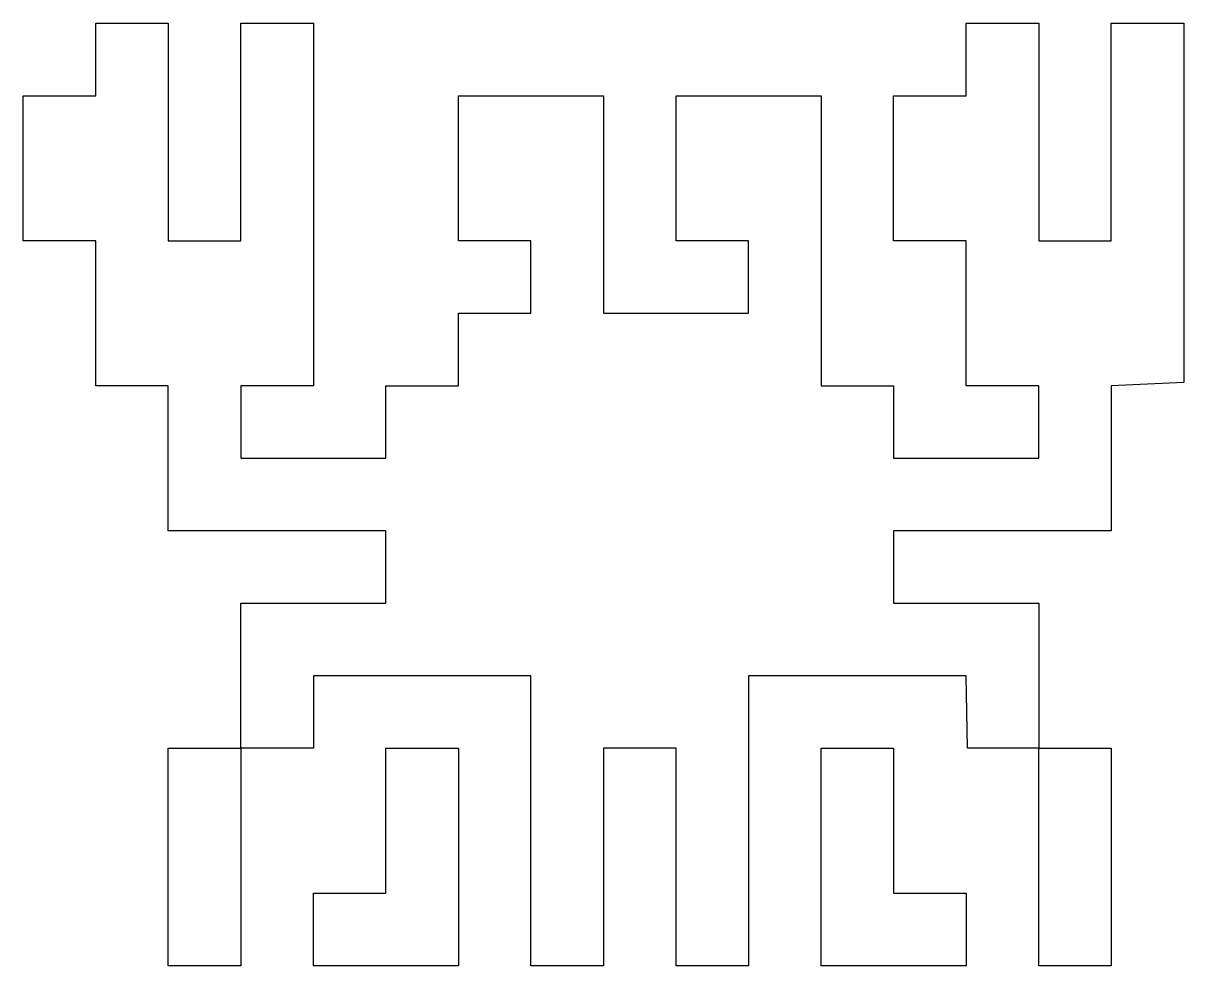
# Model space of a CAD drawing. Extents: x 0 to 4.23, y 0.26 to 3.7.
import ezdxf

# ---------------------------------------------------------------- set-up
doc = ezdxf.new("R2010")
doc.units = 0
doc.layers.add('Layer_1', color=7, linetype='CONTINUOUS')

msp = doc.modelspace()

# ---------------------------------------------------------------- linework, layer by layer
at = {"layer": 'Layer_1', "color": 7}
for points in [[(0.529167, 3.703664), (0.529167, 2.909914), (0.79375, 2.909914), (0.79375, 3.703664), (1.058333, 3.703664), (1.058333, 2.380747), (0.79375, 2.380747), (0.79375, 2.116164), (1.322917, 2.116164), (1.322917, 2.380747), (1.5875, 2.380747), (1.5875, 2.645331), (1.852083, 2.645331), (1.852083, 2.909914), (1.5875, 2.909914), (1.5875, 3.439081), (2.116667, 3.439081), (2.116667, 2.645331), (2.645833, 2.645331), (2.645833, 2.909914), (2.38125, 2.909914), (2.38125, 3.439081), (2.910417, 3.439081), (2.910417, 2.645331), (2.910417, 2.380747), (3.175, 2.380747), (3.175, 2.116164), (3.704167, 2.116164), (3.704167, 2.380747), (3.439583, 2.380747), (3.439583, 2.909914), (3.175, 2.909914), (3.175, 3.439081), (3.439583, 3.439081), (3.439583, 3.703664), (3.704167, 3.703664), (3.704167, 2.909914), (3.96875, 2.909914), (3.96875, 3.703664), (4.233333, 3.703664), (4.233333, 2.392574), (3.96875, 2.380668), (3.96875, 1.851501), (3.175, 1.851501), (3.175, 1.586918), (3.704167, 1.586918), (3.704167, 1.057751), (3.96875, 1.057751), (3.96875, 0.264001), (3.704167, 0.264001), (3.704167, 1.057751), (3.443966, 1.057751), (3.439585, 1.322335), (2.645835, 1.322335), (2.645835, 0.264001), (2.381251, 0.264001), (2.381251, 1.057751), (2.116668, 1.057751), (2.116668, 0.264001), (1.852085, 0.264001), (1.852085, 1.322335), (1.058335, 1.322335), (1.058335, 1.057751), (0.793751, 1.057751), (0.793751, 0.264001), (0.529168, 0.264001), (0.529168, 1.057751), (0.793751, 1.057751), (0.793751, 1.586918), (1.322918, 1.586918), (1.322918, 1.851501), (0.529168, 1.851501), (0.529168, 2.380668), (0.264585, 2.380668), (0.264585, 2.909835), (0.000001, 2.909835), (0.000001, 3.439001), (0.264585, 3.439001), (0.264585, 3.703585)], [(1.322918, 1.057751), (1.587501, 1.057751), (1.587501, 0.264001), (1.058335, 0.264001), (1.058335, 0.528585), (1.322918, 0.528585)], [(2.910418, 1.057751), (3.175001, 1.057751), (3.175001, 0.528585), (3.439585, 0.528585), (3.439585, 0.264001), (2.910418, 0.264001)]]:
    msp.add_lwpolyline(points, close=True, dxfattribs=at)

doc.saveas('drawing.dxf')
